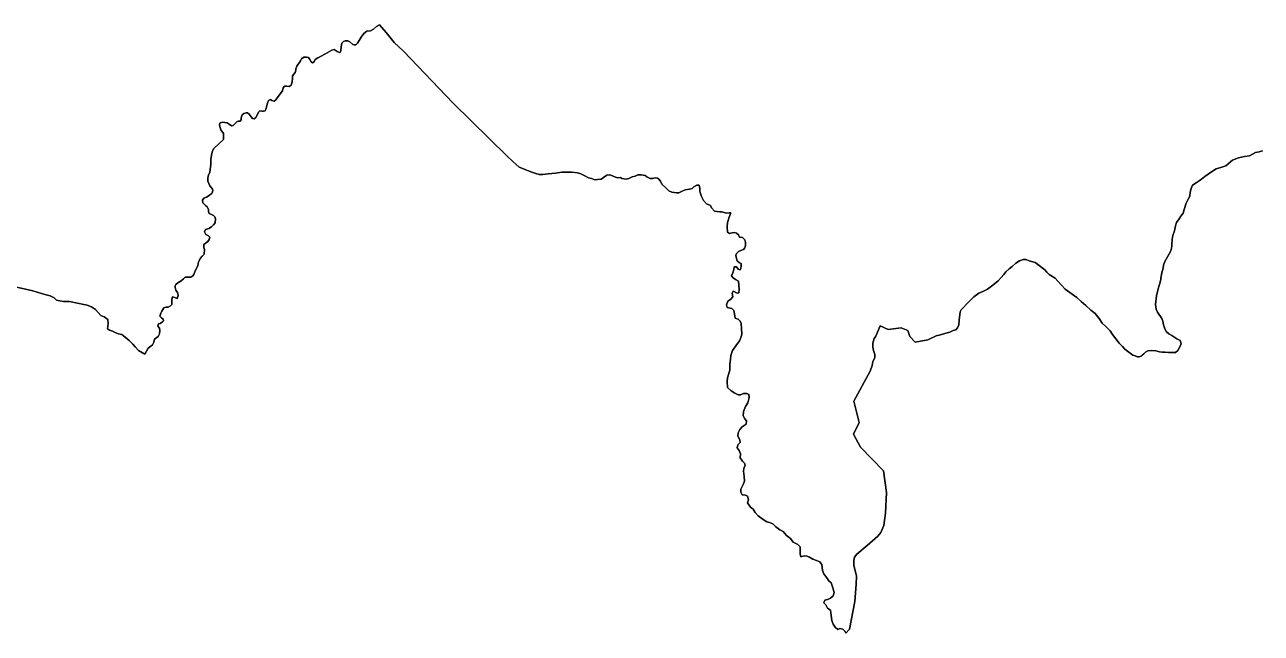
# Model space of a CAD drawing. Header units: inches. Extents: x 33.9 to 41.9, y -4.8 to 5.4.
# Drawn here: x 34.5223 to 34.6243, y 0.4201 to 0.4703 of the extents above; entities that cross this region are included whole.
import ezdxf

# ---------------------------------------------------------------- set-up
doc = ezdxf.new("R2010")
doc.units = ezdxf.units.IN
doc.header["$MEASUREMENT"] = 0
doc.layers.add('Counties', color=7, linetype='Continuous')

msp = doc.modelspace()

# ---------------------------------------------------------------- linework, layer by layer
at = {"layer": 'Counties'}
for points in [[(34.62444, 0.45989), (34.62417, 0.45982), (34.62387, 0.45975), (34.62338, 0.45949), (34.62295, 0.45944), (34.62246, 0.45931), (34.62197, 0.45914), (34.62143, 0.45867), (34.62108, 0.45855), (34.62063, 0.45842), (34.62031, 0.45822), (34.61995, 0.45797), (34.61969, 0.45779), (34.61941, 0.45757), (34.61923, 0.45742), (34.61897, 0.45727), (34.61868, 0.45706), (34.61856, 0.4568), (34.61848, 0.4565), (34.61845, 0.45616), (34.6183, 0.4559), (34.61814, 0.45558), (34.61797, 0.45505), (34.61789, 0.45477), (34.61771, 0.45452), (34.61756, 0.4543), (34.61734, 0.45398), (34.61726, 0.45371), (34.61718, 0.45331), (34.61705, 0.45293), (34.617, 0.45258), (34.61696, 0.45221), (34.61696, 0.45203), (34.61694, 0.45186), (34.61689, 0.45164), (34.61673, 0.45135), (34.61662, 0.45116), (34.61651, 0.45097), (34.61639, 0.45077), (34.61629, 0.45046), (34.61624, 0.45021), (34.61615, 0.44984), (34.61607, 0.44941), (34.61605, 0.44931), (34.616, 0.44906), (34.61583, 0.44852), (34.61571, 0.44794), (34.61563, 0.44724), (34.61567, 0.44684), (34.61578, 0.44659), (34.61589, 0.44642), (34.61604, 0.44624), (34.61616, 0.44602), (34.61623, 0.44584), (34.61628, 0.44555), (34.61635, 0.4453), (34.61651, 0.445), (34.61673, 0.44481), (34.61696, 0.44466), (34.61739, 0.4444), (34.61764, 0.44427), (34.61773, 0.44399), (34.61762, 0.44373), (34.61747, 0.44344), (34.61728, 0.44327), (34.61695, 0.44326), (34.6167, 0.44326), (34.61642, 0.44329), (34.61631, 0.4433), (34.61617, 0.4433), (34.61594, 0.44331), (34.61565, 0.4434), (34.61529, 0.44342), (34.61499, 0.4434), (34.6148, 0.4433), (34.61466, 0.44316), (34.61451, 0.44304), (34.61443, 0.44296), (34.61428, 0.4429), (34.61413, 0.44292), (34.61394, 0.443), (34.61376, 0.44305), (34.6131, 0.44355), (34.61289, 0.44376), (34.61261, 0.44405), (34.61206, 0.44476), (34.61187, 0.44506), (34.61155, 0.44538), (34.61123, 0.44568), (34.61096, 0.44608), (34.61063, 0.44648), (34.61028, 0.44677), (34.60988, 0.44714), (34.60949, 0.44747), (34.60913, 0.4478), (34.60875, 0.44808), (34.60818, 0.4485), (34.60756, 0.44915), (34.60735, 0.4494), (34.60684, 0.44971), (34.60666, 0.44988), (34.60649, 0.45008), (34.60603, 0.45044), (34.60568, 0.45069), (34.6052, 0.45082), (34.60495, 0.45095), (34.60471, 0.45095), (34.60441, 0.45082), (34.60411, 0.45063), (34.6038, 0.45037), (34.60355, 0.45018), (34.60328, 0.44992), (34.60311, 0.4497), (34.6029, 0.44945), (34.60264, 0.44918), (34.60234, 0.44894), (34.6021, 0.44875), (34.60176, 0.44849), (34.60138, 0.44831), (34.60104, 0.44815), (34.60063, 0.44787), (34.60003, 0.44725), (34.59978, 0.44697), (34.5996, 0.4468), (34.59951, 0.44662), (34.59943, 0.44594), (34.5994, 0.44556), (34.59929, 0.4453), (34.59914, 0.44515), (34.59893, 0.44507), (34.59866, 0.44494), (34.59831, 0.44487), (34.59787, 0.44472), (34.59753, 0.44464), (34.59684, 0.44431), (34.59578, 0.44412), (34.59534, 0.44459), (34.59518, 0.44508), (34.59463, 0.4453), (34.59356, 0.44516), (34.5929, 0.44547), (34.59254, 0.44461), (34.5924, 0.44441), (34.59229, 0.44405), (34.59229, 0.44372), (34.59235, 0.44343), (34.59246, 0.44309), (34.59246, 0.44283), (34.59231, 0.44253), (34.59224, 0.44221), (34.59209, 0.44173), (34.59072, 0.43926), (34.59117, 0.43749), (34.59071, 0.43653), (34.59127, 0.43545), (34.59319, 0.43352), (34.59344, 0.43172), (34.59335, 0.43003), (34.5932, 0.42901), (34.59295, 0.42843), (34.5927, 0.42812), (34.59182, 0.42734), (34.59097, 0.42664), (34.5908, 0.4264), (34.59072, 0.42611), (34.59072, 0.42572), (34.59095, 0.42481), (34.59093, 0.42417), (34.59082, 0.42274), (34.59038, 0.42046), (34.59008, 0.42012), (34.59002, 0.42027), (34.58982, 0.42046), (34.58959, 0.4205), (34.58942, 0.42043), (34.58919, 0.42061), (34.58902, 0.42087), (34.58891, 0.42117), (34.58887, 0.42157), (34.5888, 0.42201), (34.58856, 0.42219), (34.58841, 0.42246), (34.58825, 0.42262), (34.58833, 0.42285), (34.58855, 0.42289), (34.5888, 0.42301), (34.58903, 0.42321), (34.5891, 0.42347), (34.58899, 0.42386), (34.58886, 0.42428), (34.58866, 0.42445), (34.58851, 0.42469), (34.58827, 0.42501), (34.58816, 0.42529), (34.58808, 0.42579), (34.58792, 0.42601), (34.58765, 0.42611), (34.58734, 0.42623), (34.58707, 0.4264), (34.58686, 0.42648), (34.58663, 0.42649), (34.58637, 0.42643), (34.5863, 0.42666), (34.58631, 0.42724), (34.58612, 0.42744), (34.58594, 0.42751), (34.58574, 0.42763), (34.5855, 0.42793), (34.58518, 0.42819), (34.58491, 0.4285), (34.58464, 0.42864), (34.58429, 0.42889), (34.58406, 0.42914), (34.58378, 0.42924), (34.58355, 0.4293), (34.58325, 0.42949), (34.58285, 0.42979), (34.5826, 0.43007), (34.58244, 0.43036), (34.5822, 0.43051), (34.58195, 0.43087), (34.58203, 0.43112), (34.58197, 0.43142), (34.5818, 0.43151), (34.58152, 0.43154), (34.5814, 0.43175), (34.5814, 0.432), (34.58161, 0.43238), (34.58171, 0.43267), (34.58168, 0.43305), (34.58164, 0.43349), (34.58165, 0.43371), (34.58178, 0.43398), (34.58172, 0.43415), (34.58154, 0.43431), (34.58135, 0.43458), (34.58137, 0.43492), (34.58127, 0.43519), (34.5811, 0.4354), (34.58116, 0.43566), (34.58136, 0.43585), (34.58132, 0.43608), (34.58117, 0.43638), (34.58119, 0.43663), (34.58134, 0.43691), (34.58153, 0.43715), (34.58184, 0.43737), (34.58189, 0.43762), (34.58173, 0.43779), (34.5816, 0.43804), (34.58162, 0.4384), (34.5818, 0.43881), (34.582, 0.43911), (34.5821, 0.43957), (34.58208, 0.43981), (34.58191, 0.4399), (34.58164, 0.4399), (34.58138, 0.43979), (34.5812, 0.43979), (34.58092, 0.43991), (34.58061, 0.4401), (34.58031, 0.44039), (34.58027, 0.44087), (34.58031, 0.44117), (34.5805, 0.44181), (34.58051, 0.44232), (34.58057, 0.44269), (34.58058, 0.44303), (34.58072, 0.44343), (34.58101, 0.44382), (34.58129, 0.44423), (34.58143, 0.44456), (34.58148, 0.44481), (34.58147, 0.44523), (34.58145, 0.44566), (34.58135, 0.44586), (34.5812, 0.44601), (34.58093, 0.4461), (34.58089, 0.44646), (34.58084, 0.44672), (34.58068, 0.4469), (34.58029, 0.44697), (34.58022, 0.4472), (34.58035, 0.44749), (34.58057, 0.44763), (34.58076, 0.44787), (34.58069, 0.44817), (34.58078, 0.44834), (34.5811, 0.44815), (34.58124, 0.44818), (34.58128, 0.44847), (34.58121, 0.44914), (34.58098, 0.44929), (34.58078, 0.44943), (34.58063, 0.4496), (34.58075, 0.44984), (34.58082, 0.45012), (34.58087, 0.45034), (34.58104, 0.45034), (34.58119, 0.45015), (34.58135, 0.45008), (34.58142, 0.45019), (34.58143, 0.45042), (34.58145, 0.4506), (34.58129, 0.45067), (34.58111, 0.45082), (34.58106, 0.45102), (34.581, 0.45127), (34.58105, 0.45144), (34.58121, 0.4516), (34.58142, 0.45167), (34.58163, 0.45175), (34.58174, 0.45189), (34.58179, 0.45211), (34.5818, 0.45235), (34.58175, 0.45257), (34.58156, 0.45275), (34.5813, 0.45277), (34.58121, 0.45297), (34.58105, 0.45312), (34.58091, 0.45316), (34.58069, 0.45313), (34.58048, 0.45307), (34.58031, 0.45319), (34.58027, 0.45362), (34.58032, 0.45398), (34.58045, 0.45443), (34.58058, 0.45478), (34.58046, 0.4548), (34.58025, 0.45476), (34.57981, 0.45486), (34.57967, 0.45486), (34.57945, 0.4549), (34.57924, 0.45493), (34.579, 0.45519), (34.57892, 0.45539), (34.57858, 0.45554), (34.57832, 0.45579), (34.57817, 0.45612), (34.57804, 0.45655), (34.57803, 0.45679), (34.57796, 0.45708), (34.57778, 0.45707), (34.57754, 0.45692), (34.57739, 0.4568), (34.57718, 0.45673), (34.57682, 0.45667), (34.57656, 0.45657), (34.5763, 0.45643), (34.57609, 0.45643), (34.57573, 0.45648), (34.57548, 0.45661), (34.57521, 0.45685), (34.5749, 0.45715), (34.57477, 0.45739), (34.57462, 0.45759), (34.57453, 0.45764), (34.57435, 0.45766), (34.57413, 0.45763), (34.57393, 0.45763), (34.57366, 0.45776), (34.57351, 0.45786), (34.5732, 0.45791), (34.5729, 0.45791), (34.5727, 0.45782), (34.57244, 0.45775), (34.57217, 0.45762), (34.57196, 0.45757), (34.57158, 0.45763), (34.57148, 0.4577), (34.57125, 0.45766), (34.57108, 0.45774), (34.57083, 0.45784), (34.5706, 0.45791), (34.57035, 0.45788), (34.57009, 0.4577), (34.5699, 0.45755), (34.56958, 0.45753), (34.56937, 0.45752), (34.56908, 0.45761), (34.56885, 0.45768), (34.56855, 0.45784), (34.56843, 0.4579), (34.56822, 0.458), (34.56793, 0.45808), (34.56746, 0.45813), (34.56709, 0.45815), (34.56663, 0.45814), (34.56611, 0.45806), (34.56552, 0.458), (34.56508, 0.45796), (34.56478, 0.45794), (34.56449, 0.45802), (34.56409, 0.45817), (34.56376, 0.4583), (34.56311, 0.45856), (34.56261, 0.45901), (34.56214, 0.45947), (34.55769, 0.46383), (34.55358, 0.46811), (34.55282, 0.46884), (34.55216, 0.46965), (34.5516, 0.4703), (34.55135, 0.47015), (34.55111, 0.46993), (34.55086, 0.46979), (34.55055, 0.46976), (34.55032, 0.46958), (34.55008, 0.46928), (34.54991, 0.469), (34.54978, 0.46877), (34.54965, 0.46865), (34.54952, 0.46863), (34.5494, 0.46868), (34.54914, 0.46888), (34.54899, 0.46898), (34.54878, 0.46897), (34.54862, 0.46892), (34.5485, 0.46879), (34.54843, 0.46847), (34.54842, 0.46818), (34.54838, 0.46805), (34.54829, 0.468), (34.5481, 0.4681), (34.54786, 0.46826), (34.54766, 0.46819), (34.54708, 0.46787), (34.54679, 0.46772), (34.54651, 0.46758), (34.54629, 0.46742), (34.5462, 0.46724), (34.54608, 0.46717), (34.54597, 0.46723), (34.54585, 0.46743), (34.54575, 0.4676), (34.54559, 0.46763), (34.54536, 0.46763), (34.54517, 0.4675), (34.54508, 0.46733), (34.54499, 0.46718), (34.5449, 0.46705), (34.54478, 0.46688), (34.54471, 0.46667), (34.5447, 0.46655), (34.54465, 0.46636), (34.54453, 0.46623), (34.54442, 0.46608), (34.54441, 0.46586), (34.5444, 0.4656), (34.54435, 0.46541), (34.54431, 0.46531), (34.54414, 0.46521), (34.54396, 0.46523), (34.54377, 0.46522), (34.54364, 0.4651), (34.54361, 0.46485), (34.54324, 0.46439), (34.54306, 0.46411), (34.54292, 0.46399), (34.54272, 0.46405), (34.5426, 0.46413), (34.54245, 0.46405), (34.54236, 0.46384), (34.54226, 0.46341), (34.54216, 0.4632), (34.54203, 0.46316), (34.5419, 0.46317), (34.54173, 0.46319), (34.54161, 0.46309), (34.5415, 0.46284), (34.54139, 0.46265), (34.54127, 0.46254), (34.54112, 0.46256), (34.541, 0.46271), (34.54084, 0.46291), (34.54071, 0.46302), (34.54059, 0.46304), (34.5404, 0.46299), (34.54028, 0.46287), (34.54018, 0.46261), (34.54018, 0.46245), (34.5401, 0.46235), (34.53994, 0.46234), (34.53982, 0.46228), (34.53964, 0.46211), (34.53953, 0.46199), (34.5394, 0.46197), (34.53921, 0.4621), (34.53902, 0.4622), (34.53883, 0.46224), (34.53861, 0.46227), (34.53844, 0.46218), (34.5384, 0.46201), (34.53851, 0.46164), (34.53872, 0.46133), (34.53872, 0.46083), (34.53792, 0.4601), (34.53783, 0.45991), (34.53773, 0.45954), (34.53769, 0.45918), (34.53768, 0.45877), (34.53762, 0.45835), (34.53759, 0.4581), (34.53749, 0.45792), (34.53743, 0.45764), (34.53744, 0.45741), (34.53751, 0.4572), (34.5376, 0.45702), (34.53776, 0.45683), (34.53783, 0.45675), (34.53785, 0.45665), (34.53783, 0.45651), (34.53777, 0.45639), (34.53761, 0.45627), (34.53747, 0.45615), (34.53732, 0.45608), (34.5371, 0.456), (34.537, 0.45583), (34.53703, 0.45562), (34.53725, 0.4554), (34.53738, 0.45529), (34.53748, 0.45506), (34.5375, 0.45489), (34.53755, 0.45474), (34.53774, 0.45465), (34.53791, 0.45458), (34.53802, 0.45447), (34.53806, 0.45429), (34.53803, 0.45396), (34.5379, 0.45379), (34.53773, 0.45363), (34.53751, 0.45349), (34.53724, 0.45342), (34.53717, 0.45321), (34.53726, 0.453), (34.5375, 0.45288), (34.53759, 0.45277), (34.53754, 0.45259), (34.53743, 0.45241), (34.53721, 0.45227), (34.53711, 0.45218), (34.53712, 0.45192), (34.53715, 0.45176), (34.53713, 0.45139), (34.53696, 0.45122), (34.53682, 0.45104), (34.53668, 0.45075), (34.53661, 0.45041), (34.53639, 0.45), (34.53628, 0.44971), (34.5362, 0.44959), (34.53604, 0.44949), (34.53582, 0.44948), (34.53558, 0.44948), (34.53542, 0.44935), (34.53525, 0.44918), (34.53497, 0.44902), (34.53479, 0.44889), (34.53473, 0.44876), (34.53473, 0.44864), (34.5348, 0.44842), (34.53494, 0.44821), (34.53498, 0.44797), (34.53492, 0.44773), (34.53472, 0.44781), (34.53452, 0.44785), (34.53449, 0.44779), (34.53448, 0.4476), (34.53448, 0.44738), (34.53446, 0.44724), (34.53437, 0.44713), (34.53417, 0.447), (34.53396, 0.44702), (34.5338, 0.44695), (34.53364, 0.44668), (34.53357, 0.4465), (34.53349, 0.44627), (34.53361, 0.44612), (34.53374, 0.44602), (34.53378, 0.44588), (34.53371, 0.44579), (34.53351, 0.44567), (34.53337, 0.44562), (34.53332, 0.44543), (34.53345, 0.44527), (34.53349, 0.44507), (34.53346, 0.44482), (34.53335, 0.4446), (34.53305, 0.44438), (34.53298, 0.44411), (34.53288, 0.4439), (34.53274, 0.44379), (34.53252, 0.44363), (34.53225, 0.44314), (34.53173, 0.44343), (34.53144, 0.44373), (34.53126, 0.44395), (34.53095, 0.44425), (34.53062, 0.44452), (34.53035, 0.44476), (34.53006, 0.44482), (34.5298, 0.44492), (34.52956, 0.44503), (34.52932, 0.44512), (34.52916, 0.44521), (34.52922, 0.44566), (34.52918, 0.44599), (34.52889, 0.44621), (34.52862, 0.44633), (34.52816, 0.44681), (34.52783, 0.44703), (34.52748, 0.44718), (34.5272, 0.44724), (34.52668, 0.44735), (34.52603, 0.44747), (34.52553, 0.44748), (34.52524, 0.44753), (34.52496, 0.44759), (34.52476, 0.44779), (34.52444, 0.44793), (34.5241, 0.44803), (34.52372, 0.44813), (34.523, 0.44836), (34.51933, 0.44918)], [(34.51933, 0.44918), (34.523, 0.44836), (34.52372, 0.44813), (34.5241, 0.44803), (34.52444, 0.44793), (34.52476, 0.44779), (34.52496, 0.44759), (34.52524, 0.44753), (34.52553, 0.44748), (34.52603, 0.44747), (34.52668, 0.44735), (34.5272, 0.44724), (34.52748, 0.44718), (34.52783, 0.44703), (34.52816, 0.44681), (34.52862, 0.44633), (34.52889, 0.44621), (34.52918, 0.44599), (34.52922, 0.44566), (34.52916, 0.44521), (34.52932, 0.44512), (34.52956, 0.44503), (34.5298, 0.44492), (34.53006, 0.44482), (34.53035, 0.44476), (34.53062, 0.44452), (34.53095, 0.44425), (34.53126, 0.44395), (34.53144, 0.44373), (34.53173, 0.44343), (34.53225, 0.44314), (34.53252, 0.44363), (34.53274, 0.44379), (34.53288, 0.4439), (34.53298, 0.44411), (34.53305, 0.44438), (34.53335, 0.4446), (34.53346, 0.44482), (34.53349, 0.44507), (34.53345, 0.44527), (34.53332, 0.44543), (34.53337, 0.44562), (34.53351, 0.44567), (34.53371, 0.44579), (34.53378, 0.44588), (34.53374, 0.44602), (34.53361, 0.44612), (34.53349, 0.44627), (34.53357, 0.4465), (34.53364, 0.44668), (34.5338, 0.44695), (34.53396, 0.44702), (34.53417, 0.447), (34.53437, 0.44713), (34.53446, 0.44724), (34.53448, 0.44738), (34.53448, 0.4476), (34.53449, 0.44779), (34.53452, 0.44785), (34.53472, 0.44781), (34.53492, 0.44773), (34.53498, 0.44797), (34.53494, 0.44821), (34.5348, 0.44842), (34.53473, 0.44864), (34.53473, 0.44876), (34.53479, 0.44889), (34.53497, 0.44902), (34.53525, 0.44918), (34.53542, 0.44935), (34.53558, 0.44948), (34.53582, 0.44948), (34.53604, 0.44949), (34.5362, 0.44959), (34.53628, 0.44971), (34.53639, 0.45), (34.53661, 0.45041), (34.53668, 0.45075), (34.53682, 0.45104), (34.53696, 0.45122), (34.53713, 0.45139), (34.53715, 0.45176), (34.53712, 0.45192), (34.53711, 0.45218), (34.53721, 0.45227), (34.53743, 0.45241), (34.53754, 0.45259), (34.53759, 0.45277), (34.5375, 0.45288), (34.53726, 0.453), (34.53717, 0.45321), (34.53724, 0.45342), (34.53751, 0.45349), (34.53773, 0.45363), (34.5379, 0.45379), (34.53803, 0.45396), (34.53806, 0.45429), (34.53802, 0.45447), (34.53791, 0.45458), (34.53774, 0.45465), (34.53755, 0.45474), (34.5375, 0.45489), (34.53748, 0.45506), (34.53738, 0.45529), (34.53725, 0.4554), (34.53703, 0.45562), (34.537, 0.45583), (34.5371, 0.456), (34.53732, 0.45608), (34.53747, 0.45615), (34.53761, 0.45627), (34.53777, 0.45639), (34.53783, 0.45651), (34.53785, 0.45665), (34.53783, 0.45675), (34.53776, 0.45683), (34.5376, 0.45702), (34.53751, 0.4572), (34.53744, 0.45741), (34.53743, 0.45764), (34.53749, 0.45792), (34.53759, 0.4581), (34.53762, 0.45835), (34.53768, 0.45877), (34.53769, 0.45918), (34.53773, 0.45954), (34.53783, 0.45991), (34.53792, 0.4601), (34.53872, 0.46083), (34.53872, 0.46133), (34.53851, 0.46164), (34.5384, 0.46201), (34.53844, 0.46218), (34.53861, 0.46227), (34.53883, 0.46224), (34.53902, 0.4622), (34.53921, 0.4621), (34.5394, 0.46197), (34.53953, 0.46199), (34.53964, 0.46211), (34.53982, 0.46228), (34.53994, 0.46234), (34.5401, 0.46235), (34.54018, 0.46245), (34.54018, 0.46261), (34.54028, 0.46287), (34.5404, 0.46299), (34.54059, 0.46304), (34.54071, 0.46302), (34.54084, 0.46291), (34.541, 0.46271), (34.54112, 0.46256), (34.54127, 0.46254), (34.54139, 0.46265), (34.5415, 0.46284), (34.54161, 0.46309), (34.54173, 0.46319), (34.5419, 0.46317), (34.54203, 0.46316), (34.54216, 0.4632), (34.54226, 0.46341), (34.54236, 0.46384), (34.54245, 0.46405), (34.5426, 0.46413), (34.54272, 0.46405), (34.54292, 0.46399), (34.54306, 0.46411), (34.54324, 0.46439), (34.54361, 0.46485), (34.54364, 0.4651), (34.54377, 0.46522), (34.54396, 0.46523), (34.54414, 0.46521), (34.54431, 0.46531), (34.54435, 0.46541), (34.5444, 0.4656), (34.54441, 0.46586), (34.54442, 0.46608), (34.54453, 0.46623), (34.54465, 0.46636), (34.5447, 0.46655), (34.54471, 0.46667), (34.54478, 0.46688), (34.5449, 0.46705), (34.54499, 0.46718), (34.54508, 0.46733), (34.54517, 0.4675), (34.54536, 0.46763), (34.54559, 0.46763), (34.54575, 0.4676), (34.54585, 0.46743), (34.54597, 0.46723), (34.54608, 0.46717), (34.5462, 0.46724), (34.54629, 0.46742), (34.54651, 0.46758), (34.54679, 0.46772), (34.54708, 0.46787), (34.54766, 0.46819), (34.54786, 0.46826), (34.5481, 0.4681), (34.54829, 0.468), (34.54838, 0.46805), (34.54842, 0.46818), (34.54843, 0.46847), (34.5485, 0.46879), (34.54862, 0.46892), (34.54878, 0.46897), (34.54899, 0.46898), (34.54914, 0.46888), (34.5494, 0.46868), (34.54952, 0.46863), (34.54965, 0.46865), (34.54978, 0.46877), (34.54991, 0.469), (34.55008, 0.46928), (34.55032, 0.46958), (34.55055, 0.46976), (34.55086, 0.46979), (34.55111, 0.46993), (34.55135, 0.47015), (34.5516, 0.4703), (34.55216, 0.46965), (34.55282, 0.46884), (34.55358, 0.46811), (34.55769, 0.46383), (34.56214, 0.45947), (34.56261, 0.45901), (34.56311, 0.45856), (34.56376, 0.4583), (34.56409, 0.45817), (34.56449, 0.45802), (34.56478, 0.45794), (34.56508, 0.45796), (34.56552, 0.458), (34.56611, 0.45806), (34.56663, 0.45814), (34.56709, 0.45815), (34.56746, 0.45813), (34.56793, 0.45808), (34.56822, 0.458), (34.56843, 0.4579), (34.56855, 0.45784), (34.56885, 0.45768), (34.56908, 0.45761), (34.56937, 0.45752), (34.56958, 0.45753), (34.5699, 0.45755), (34.57009, 0.4577), (34.57035, 0.45788), (34.5706, 0.45791), (34.57083, 0.45784), (34.57108, 0.45774), (34.57125, 0.45766), (34.57148, 0.4577), (34.57158, 0.45763), (34.57196, 0.45757), (34.57217, 0.45762), (34.57244, 0.45775), (34.5727, 0.45782), (34.5729, 0.45791), (34.5732, 0.45791), (34.57351, 0.45786), (34.57366, 0.45776), (34.57393, 0.45763), (34.57413, 0.45763), (34.57435, 0.45766), (34.57453, 0.45764), (34.57462, 0.45759), (34.57477, 0.45739), (34.5749, 0.45715), (34.57521, 0.45685), (34.57548, 0.45661), (34.57573, 0.45648), (34.57609, 0.45643), (34.5763, 0.45643), (34.57656, 0.45657), (34.57682, 0.45667), (34.57718, 0.45673), (34.57739, 0.4568), (34.57754, 0.45692), (34.57778, 0.45707), (34.57796, 0.45708), (34.57803, 0.45679), (34.57804, 0.45655), (34.57817, 0.45612), (34.57832, 0.45579), (34.57858, 0.45554), (34.57892, 0.45539), (34.579, 0.45519), (34.57924, 0.45493), (34.57945, 0.4549), (34.57967, 0.45486), (34.57981, 0.45486), (34.58025, 0.45476), (34.58046, 0.4548), (34.58058, 0.45478), (34.58045, 0.45443), (34.58032, 0.45398), (34.58027, 0.45362), (34.58031, 0.45319), (34.58048, 0.45307), (34.58069, 0.45313), (34.58091, 0.45316), (34.58105, 0.45312), (34.58121, 0.45297), (34.5813, 0.45277), (34.58156, 0.45275), (34.58175, 0.45257), (34.5818, 0.45235), (34.58179, 0.45211), (34.58174, 0.45189), (34.58163, 0.45175), (34.58142, 0.45167), (34.58121, 0.4516), (34.58105, 0.45144), (34.581, 0.45127), (34.58106, 0.45102), (34.58111, 0.45082), (34.58129, 0.45067), (34.58145, 0.4506), (34.58143, 0.45042), (34.58142, 0.45019), (34.58135, 0.45008), (34.58119, 0.45015), (34.58104, 0.45034), (34.58087, 0.45034), (34.58082, 0.45012), (34.58075, 0.44984), (34.58063, 0.4496), (34.58078, 0.44943), (34.58098, 0.44929), (34.58121, 0.44914), (34.58128, 0.44847), (34.58124, 0.44818), (34.5811, 0.44815), (34.58078, 0.44834), (34.58069, 0.44817), (34.58076, 0.44787), (34.58057, 0.44763), (34.58035, 0.44749), (34.58022, 0.4472), (34.58029, 0.44697), (34.58068, 0.4469), (34.58084, 0.44672), (34.58089, 0.44646), (34.58093, 0.4461), (34.5812, 0.44601), (34.58135, 0.44586), (34.58145, 0.44566), (34.58147, 0.44523), (34.58148, 0.44481), (34.58143, 0.44456), (34.58129, 0.44423), (34.58101, 0.44382), (34.58072, 0.44343), (34.58058, 0.44303), (34.58057, 0.44269), (34.58051, 0.44232), (34.5805, 0.44181), (34.58031, 0.44117), (34.58027, 0.44087), (34.58031, 0.44039), (34.58061, 0.4401), (34.58092, 0.43991), (34.5812, 0.43979), (34.58138, 0.43979), (34.58164, 0.4399), (34.58191, 0.4399), (34.58208, 0.43981), (34.5821, 0.43957), (34.582, 0.43911), (34.5818, 0.43881), (34.58162, 0.4384), (34.5816, 0.43804), (34.58173, 0.43779), (34.58189, 0.43762), (34.58184, 0.43737), (34.58153, 0.43715), (34.58134, 0.43691), (34.58119, 0.43663), (34.58117, 0.43638), (34.58132, 0.43608), (34.58136, 0.43585), (34.58116, 0.43566), (34.5811, 0.4354), (34.58127, 0.43519), (34.58137, 0.43492), (34.58135, 0.43458), (34.58154, 0.43431), (34.58172, 0.43415), (34.58178, 0.43398), (34.58165, 0.43371), (34.58164, 0.43349), (34.58168, 0.43305), (34.58171, 0.43267), (34.58161, 0.43238), (34.5814, 0.432), (34.5814, 0.43175), (34.58152, 0.43154), (34.5818, 0.43151), (34.58197, 0.43142), (34.58203, 0.43112), (34.58195, 0.43087), (34.5822, 0.43051), (34.58244, 0.43036), (34.5826, 0.43007), (34.58285, 0.42979), (34.58325, 0.42949), (34.58355, 0.4293), (34.58378, 0.42924), (34.58406, 0.42914), (34.58429, 0.42889), (34.58464, 0.42864), (34.58491, 0.4285), (34.58518, 0.42819), (34.5855, 0.42793), (34.58574, 0.42763), (34.58594, 0.42751), (34.58612, 0.42744), (34.58631, 0.42724), (34.5863, 0.42666), (34.58637, 0.42643), (34.58663, 0.42649), (34.58686, 0.42648), (34.58707, 0.4264), (34.58734, 0.42623), (34.58765, 0.42611), (34.58792, 0.42601), (34.58808, 0.42579), (34.58816, 0.42529), (34.58827, 0.42501), (34.58851, 0.42469), (34.58866, 0.42445), (34.58886, 0.42428), (34.58899, 0.42386), (34.5891, 0.42347), (34.58903, 0.42321), (34.5888, 0.42301), (34.58855, 0.42289), (34.58833, 0.42285), (34.58825, 0.42262), (34.58841, 0.42246), (34.58856, 0.42219), (34.5888, 0.42201), (34.58887, 0.42157), (34.58891, 0.42117), (34.58902, 0.42087), (34.58919, 0.42061), (34.58942, 0.42043), (34.58959, 0.4205), (34.58982, 0.42046), (34.59002, 0.42027), (34.59008, 0.42012), (34.59038, 0.42046), (34.59082, 0.42274), (34.59093, 0.42417), (34.59095, 0.42481), (34.59072, 0.42572), (34.59072, 0.42611), (34.5908, 0.4264), (34.59097, 0.42664), (34.59182, 0.42734), (34.5927, 0.42812), (34.59295, 0.42843), (34.5932, 0.42901), (34.59335, 0.43003), (34.59344, 0.43172), (34.59319, 0.43352), (34.59127, 0.43545), (34.59071, 0.43653), (34.59117, 0.43749), (34.59072, 0.43926), (34.59209, 0.44173), (34.59224, 0.44221), (34.59231, 0.44253), (34.59246, 0.44283), (34.59246, 0.44309), (34.59235, 0.44343), (34.59229, 0.44372), (34.59229, 0.44405), (34.5924, 0.44441), (34.59254, 0.44461), (34.5929, 0.44547), (34.59356, 0.44516), (34.59463, 0.4453), (34.59518, 0.44508), (34.59534, 0.44459), (34.59578, 0.44412), (34.59684, 0.44431), (34.59753, 0.44464), (34.59787, 0.44472), (34.59831, 0.44487), (34.59866, 0.44494), (34.59893, 0.44507), (34.59914, 0.44515), (34.59929, 0.4453), (34.5994, 0.44556), (34.59943, 0.44594), (34.59951, 0.44662), (34.5996, 0.4468), (34.59978, 0.44697), (34.60003, 0.44725), (34.60063, 0.44787), (34.60104, 0.44815), (34.60138, 0.44831), (34.60176, 0.44849), (34.6021, 0.44875), (34.60234, 0.44894), (34.60264, 0.44918), (34.6029, 0.44945), (34.60311, 0.4497), (34.60328, 0.44992), (34.60355, 0.45018), (34.6038, 0.45037), (34.60411, 0.45063), (34.60441, 0.45082), (34.60471, 0.45095), (34.60495, 0.45095), (34.6052, 0.45082), (34.60568, 0.45069), (34.60603, 0.45044), (34.60649, 0.45008), (34.60666, 0.44988), (34.60684, 0.44971), (34.60735, 0.4494), (34.60756, 0.44915), (34.60818, 0.4485), (34.60875, 0.44808), (34.60913, 0.4478), (34.60949, 0.44747), (34.60988, 0.44714), (34.61028, 0.44677), (34.61063, 0.44648), (34.61096, 0.44608), (34.61123, 0.44568), (34.61155, 0.44538), (34.61187, 0.44506), (34.61206, 0.44476), (34.61261, 0.44405), (34.61289, 0.44376), (34.6131, 0.44355), (34.61376, 0.44305), (34.61394, 0.443), (34.61413, 0.44292), (34.61428, 0.4429), (34.61443, 0.44296), (34.61451, 0.44304), (34.61466, 0.44316), (34.6148, 0.4433), (34.61499, 0.4434), (34.61529, 0.44342), (34.61565, 0.4434), (34.61594, 0.44331), (34.61617, 0.4433), (34.61631, 0.4433), (34.61642, 0.44329), (34.6167, 0.44326), (34.61695, 0.44326), (34.61728, 0.44327), (34.61747, 0.44344), (34.61762, 0.44373), (34.61773, 0.44399), (34.61764, 0.44427), (34.61739, 0.4444), (34.61696, 0.44466), (34.61673, 0.44481), (34.61651, 0.445), (34.61635, 0.4453), (34.61628, 0.44555), (34.61623, 0.44584), (34.61616, 0.44602), (34.61604, 0.44624), (34.61589, 0.44642), (34.61578, 0.44659), (34.61567, 0.44684), (34.61563, 0.44724), (34.61571, 0.44794), (34.61583, 0.44852), (34.616, 0.44906), (34.61605, 0.44931), (34.61607, 0.44941), (34.61615, 0.44984), (34.61624, 0.45021), (34.61629, 0.45046), (34.61639, 0.45077), (34.61651, 0.45097), (34.61662, 0.45116), (34.61673, 0.45135), (34.61689, 0.45164), (34.61694, 0.45186), (34.61696, 0.45203), (34.61696, 0.45221), (34.617, 0.45258), (34.61705, 0.45293), (34.61718, 0.45331), (34.61726, 0.45371), (34.61734, 0.45398), (34.61756, 0.4543), (34.61771, 0.45452), (34.61789, 0.45477), (34.61797, 0.45505), (34.61814, 0.45558), (34.6183, 0.4559), (34.61845, 0.45616), (34.61848, 0.4565), (34.61856, 0.4568), (34.61868, 0.45706), (34.61897, 0.45727), (34.61923, 0.45742), (34.61941, 0.45757), (34.61969, 0.45779), (34.61995, 0.45797), (34.62031, 0.45822), (34.62063, 0.45842), (34.62108, 0.45855), (34.62143, 0.45867), (34.62197, 0.45914), (34.62246, 0.45931), (34.62295, 0.45944), (34.62338, 0.45949), (34.62387, 0.45975), (34.62417, 0.45982), (34.62444, 0.45989)], [(34.62444, 0.45989), (34.62417, 0.45982), (34.62387, 0.45975), (34.62338, 0.45949), (34.62295, 0.45944), (34.62246, 0.45931), (34.62197, 0.45914), (34.62143, 0.45867), (34.62108, 0.45855), (34.62063, 0.45842), (34.62031, 0.45822), (34.61995, 0.45797), (34.61969, 0.45779), (34.61941, 0.45757), (34.61923, 0.45742), (34.61897, 0.45727), (34.61868, 0.45706), (34.61856, 0.4568), (34.61848, 0.4565), (34.61845, 0.45616), (34.6183, 0.4559), (34.61814, 0.45558), (34.61797, 0.45505), (34.61789, 0.45477), (34.61771, 0.45452), (34.61756, 0.4543), (34.61734, 0.45398), (34.61726, 0.45371), (34.61718, 0.45331), (34.61705, 0.45293), (34.617, 0.45258), (34.61696, 0.45221), (34.61696, 0.45203), (34.61694, 0.45186), (34.61689, 0.45164), (34.61673, 0.45135), (34.61662, 0.45116), (34.61651, 0.45097), (34.61639, 0.45077), (34.61629, 0.45046), (34.61624, 0.45021), (34.61615, 0.44984), (34.61607, 0.44941), (34.61605, 0.44931), (34.616, 0.44906), (34.61583, 0.44852), (34.61571, 0.44794), (34.61563, 0.44724), (34.61567, 0.44684), (34.61578, 0.44659), (34.61589, 0.44642), (34.61604, 0.44624), (34.61616, 0.44602), (34.61623, 0.44584), (34.61628, 0.44555), (34.61635, 0.4453), (34.61651, 0.445), (34.61673, 0.44481), (34.61696, 0.44466), (34.61739, 0.4444), (34.61764, 0.44427), (34.61773, 0.44399), (34.61762, 0.44373), (34.61747, 0.44344), (34.61728, 0.44327), (34.61695, 0.44326), (34.6167, 0.44326), (34.61642, 0.44329), (34.61631, 0.4433), (34.61617, 0.4433), (34.61594, 0.44331), (34.61565, 0.4434), (34.61529, 0.44342), (34.61499, 0.4434), (34.6148, 0.4433), (34.61466, 0.44316), (34.61451, 0.44304), (34.61443, 0.44296), (34.61428, 0.4429), (34.61413, 0.44292), (34.61394, 0.443), (34.61376, 0.44305), (34.6131, 0.44355), (34.61289, 0.44376), (34.61261, 0.44405), (34.61206, 0.44476), (34.61187, 0.44506), (34.61155, 0.44538), (34.61123, 0.44568), (34.61096, 0.44608), (34.61063, 0.44648), (34.61028, 0.44677), (34.60988, 0.44714), (34.60949, 0.44747), (34.60913, 0.4478), (34.60875, 0.44808), (34.60818, 0.4485), (34.60756, 0.44915), (34.60735, 0.4494), (34.60684, 0.44971), (34.60666, 0.44988), (34.60649, 0.45008), (34.60603, 0.45044), (34.60568, 0.45069), (34.6052, 0.45082), (34.60495, 0.45095), (34.60471, 0.45095), (34.60441, 0.45082), (34.60411, 0.45063), (34.6038, 0.45037), (34.60355, 0.45018), (34.60328, 0.44992), (34.60311, 0.4497), (34.6029, 0.44945), (34.60264, 0.44918), (34.60234, 0.44894), (34.6021, 0.44875), (34.60176, 0.44849), (34.60138, 0.44831), (34.60104, 0.44815), (34.60063, 0.44787), (34.60003, 0.44725), (34.59978, 0.44697), (34.5996, 0.4468), (34.59951, 0.44662), (34.59943, 0.44594), (34.5994, 0.44556), (34.59929, 0.4453), (34.59914, 0.44515), (34.59893, 0.44507), (34.59866, 0.44494), (34.59831, 0.44487), (34.59787, 0.44472), (34.59753, 0.44464), (34.59684, 0.44431), (34.59578, 0.44412), (34.59534, 0.44459), (34.59518, 0.44508), (34.59463, 0.4453), (34.59356, 0.44516), (34.5929, 0.44547), (34.59254, 0.44461), (34.5924, 0.44441), (34.59229, 0.44405), (34.59229, 0.44372), (34.59235, 0.44343), (34.59246, 0.44309), (34.59246, 0.44283), (34.59231, 0.44253), (34.59224, 0.44221), (34.59209, 0.44173), (34.59072, 0.43926), (34.59117, 0.43749), (34.59071, 0.43653), (34.59127, 0.43545), (34.59319, 0.43352), (34.59344, 0.43172), (34.59335, 0.43003), (34.5932, 0.42901), (34.59295, 0.42843), (34.5927, 0.42812), (34.59182, 0.42734), (34.59097, 0.42664), (34.5908, 0.4264), (34.59072, 0.42611), (34.59072, 0.42572), (34.59095, 0.42481), (34.59093, 0.42417), (34.59082, 0.42274), (34.59038, 0.42046), (34.59008, 0.42012), (34.59002, 0.42027), (34.58982, 0.42046), (34.58959, 0.4205), (34.58942, 0.42043), (34.58919, 0.42061), (34.58902, 0.42087), (34.58891, 0.42117), (34.58887, 0.42157), (34.5888, 0.42201), (34.58856, 0.42219), (34.58841, 0.42246), (34.58825, 0.42262), (34.58833, 0.42285), (34.58855, 0.42289), (34.5888, 0.42301), (34.58903, 0.42321), (34.5891, 0.42347), (34.58899, 0.42386), (34.58886, 0.42428), (34.58866, 0.42445), (34.58851, 0.42469), (34.58827, 0.42501), (34.58816, 0.42529), (34.58808, 0.42579), (34.58792, 0.42601), (34.58765, 0.42611), (34.58734, 0.42623), (34.58707, 0.4264), (34.58686, 0.42648), (34.58663, 0.42649), (34.58637, 0.42643), (34.5863, 0.42666), (34.58631, 0.42724), (34.58612, 0.42744), (34.58594, 0.42751), (34.58574, 0.42763), (34.5855, 0.42793), (34.58518, 0.42819), (34.58491, 0.4285), (34.58464, 0.42864), (34.58429, 0.42889), (34.58406, 0.42914), (34.58378, 0.42924), (34.58355, 0.4293), (34.58325, 0.42949), (34.58285, 0.42979), (34.5826, 0.43007), (34.58244, 0.43036), (34.5822, 0.43051), (34.58195, 0.43087), (34.58203, 0.43112), (34.58197, 0.43142), (34.5818, 0.43151), (34.58152, 0.43154), (34.5814, 0.43175), (34.5814, 0.432), (34.58161, 0.43238), (34.58171, 0.43267), (34.58168, 0.43305), (34.58164, 0.43349), (34.58165, 0.43371), (34.58178, 0.43398), (34.58172, 0.43415), (34.58154, 0.43431), (34.58135, 0.43458), (34.58137, 0.43492), (34.58127, 0.43519), (34.5811, 0.4354), (34.58116, 0.43566), (34.58136, 0.43585), (34.58132, 0.43608), (34.58117, 0.43638), (34.58119, 0.43663), (34.58134, 0.43691), (34.58153, 0.43715), (34.58184, 0.43737), (34.58189, 0.43762), (34.58173, 0.43779), (34.5816, 0.43804), (34.58162, 0.4384), (34.5818, 0.43881), (34.582, 0.43911), (34.5821, 0.43957), (34.58208, 0.43981), (34.58191, 0.4399), (34.58164, 0.4399), (34.58138, 0.43979), (34.5812, 0.43979), (34.58092, 0.43991), (34.58061, 0.4401), (34.58031, 0.44039), (34.58027, 0.44087), (34.58031, 0.44117), (34.5805, 0.44181), (34.58051, 0.44232), (34.58057, 0.44269), (34.58058, 0.44303), (34.58072, 0.44343), (34.58101, 0.44382), (34.58129, 0.44423), (34.58143, 0.44456), (34.58148, 0.44481), (34.58147, 0.44523), (34.58145, 0.44566), (34.58135, 0.44586), (34.5812, 0.44601), (34.58093, 0.4461), (34.58089, 0.44646), (34.58084, 0.44672), (34.58068, 0.4469), (34.58029, 0.44697), (34.58022, 0.4472), (34.58035, 0.44749), (34.58057, 0.44763), (34.58076, 0.44787), (34.58069, 0.44817), (34.58078, 0.44834), (34.5811, 0.44815), (34.58124, 0.44818), (34.58128, 0.44847), (34.58121, 0.44914), (34.58098, 0.44929), (34.58078, 0.44943), (34.58063, 0.4496), (34.58075, 0.44984), (34.58082, 0.45012), (34.58087, 0.45034), (34.58104, 0.45034), (34.58119, 0.45015), (34.58135, 0.45008), (34.58142, 0.45019), (34.58143, 0.45042), (34.58145, 0.4506), (34.58129, 0.45067), (34.58111, 0.45082), (34.58106, 0.45102), (34.581, 0.45127), (34.58105, 0.45144), (34.58121, 0.4516), (34.58142, 0.45167), (34.58163, 0.45175), (34.58174, 0.45189), (34.58179, 0.45211), (34.5818, 0.45235), (34.58175, 0.45257), (34.58156, 0.45275), (34.5813, 0.45277), (34.58121, 0.45297), (34.58105, 0.45312), (34.58091, 0.45316), (34.58069, 0.45313), (34.58048, 0.45307), (34.58031, 0.45319), (34.58027, 0.45362), (34.58032, 0.45398), (34.58045, 0.45443), (34.58058, 0.45478), (34.58046, 0.4548), (34.58025, 0.45476), (34.57981, 0.45486), (34.57967, 0.45486), (34.57945, 0.4549), (34.57924, 0.45493), (34.579, 0.45519), (34.57892, 0.45539), (34.57858, 0.45554), (34.57832, 0.45579), (34.57817, 0.45612), (34.57804, 0.45655), (34.57803, 0.45679), (34.57796, 0.45708), (34.57778, 0.45707), (34.57754, 0.45692), (34.57739, 0.4568), (34.57718, 0.45673), (34.57682, 0.45667), (34.57656, 0.45657), (34.5763, 0.45643), (34.57609, 0.45643), (34.57573, 0.45648), (34.57548, 0.45661), (34.57521, 0.45685), (34.5749, 0.45715), (34.57477, 0.45739), (34.57462, 0.45759), (34.57453, 0.45764), (34.57435, 0.45766), (34.57413, 0.45763), (34.57393, 0.45763), (34.57366, 0.45776), (34.57351, 0.45786), (34.5732, 0.45791), (34.5729, 0.45791), (34.5727, 0.45782), (34.57244, 0.45775), (34.57217, 0.45762), (34.57196, 0.45757), (34.57158, 0.45763), (34.57148, 0.4577), (34.57125, 0.45766), (34.57108, 0.45774), (34.57083, 0.45784), (34.5706, 0.45791), (34.57035, 0.45788), (34.57009, 0.4577), (34.5699, 0.45755), (34.56958, 0.45753), (34.56937, 0.45752), (34.56908, 0.45761), (34.56885, 0.45768), (34.56855, 0.45784), (34.56843, 0.4579), (34.56822, 0.458), (34.56793, 0.45808), (34.56746, 0.45813), (34.56709, 0.45815), (34.56663, 0.45814), (34.56611, 0.45806), (34.56552, 0.458), (34.56508, 0.45796), (34.56478, 0.45794), (34.56449, 0.45802), (34.56409, 0.45817), (34.56376, 0.4583), (34.56311, 0.45856), (34.56261, 0.45901), (34.56214, 0.45947), (34.55769, 0.46383), (34.55358, 0.46811), (34.55282, 0.46884), (34.55216, 0.46965), (34.5516, 0.4703), (34.55135, 0.47015), (34.55111, 0.46993), (34.55086, 0.46979), (34.55055, 0.46976), (34.55032, 0.46958), (34.55008, 0.46928), (34.54991, 0.469), (34.54978, 0.46877), (34.54965, 0.46865), (34.54952, 0.46863), (34.5494, 0.46868), (34.54914, 0.46888), (34.54899, 0.46898), (34.54878, 0.46897), (34.54862, 0.46892), (34.5485, 0.46879), (34.54843, 0.46847), (34.54842, 0.46818), (34.54838, 0.46805), (34.54829, 0.468), (34.5481, 0.4681), (34.54786, 0.46826), (34.54766, 0.46819), (34.54708, 0.46787), (34.54679, 0.46772), (34.54651, 0.46758), (34.54629, 0.46742), (34.5462, 0.46724), (34.54608, 0.46717), (34.54597, 0.46723), (34.54585, 0.46743), (34.54575, 0.4676), (34.54559, 0.46763), (34.54536, 0.46763), (34.54517, 0.4675), (34.54508, 0.46733), (34.54499, 0.46718), (34.5449, 0.46705), (34.54478, 0.46688), (34.54471, 0.46667), (34.5447, 0.46655), (34.54465, 0.46636), (34.54453, 0.46623), (34.54442, 0.46608), (34.54441, 0.46586), (34.5444, 0.4656), (34.54435, 0.46541), (34.54431, 0.46531), (34.54414, 0.46521), (34.54396, 0.46523), (34.54377, 0.46522), (34.54364, 0.4651), (34.54361, 0.46485), (34.54324, 0.46439), (34.54306, 0.46411), (34.54292, 0.46399), (34.54272, 0.46405), (34.5426, 0.46413), (34.54245, 0.46405), (34.54236, 0.46384), (34.54226, 0.46341), (34.54216, 0.4632), (34.54203, 0.46316), (34.5419, 0.46317), (34.54173, 0.46319), (34.54161, 0.46309), (34.5415, 0.46284), (34.54139, 0.46265), (34.54127, 0.46254), (34.54112, 0.46256), (34.541, 0.46271), (34.54084, 0.46291), (34.54071, 0.46302), (34.54059, 0.46304), (34.5404, 0.46299), (34.54028, 0.46287), (34.54018, 0.46261), (34.54018, 0.46245), (34.5401, 0.46235), (34.53994, 0.46234), (34.53982, 0.46228), (34.53964, 0.46211), (34.53953, 0.46199), (34.5394, 0.46197), (34.53921, 0.4621), (34.53902, 0.4622), (34.53883, 0.46224), (34.53861, 0.46227), (34.53844, 0.46218), (34.5384, 0.46201), (34.53851, 0.46164), (34.53872, 0.46133), (34.53872, 0.46083), (34.53792, 0.4601), (34.53783, 0.45991), (34.53773, 0.45954), (34.53769, 0.45918), (34.53768, 0.45877), (34.53762, 0.45835), (34.53759, 0.4581), (34.53749, 0.45792), (34.53743, 0.45764), (34.53744, 0.45741), (34.53751, 0.4572), (34.5376, 0.45702), (34.53776, 0.45683), (34.53783, 0.45675), (34.53785, 0.45665), (34.53783, 0.45651), (34.53777, 0.45639), (34.53761, 0.45627), (34.53747, 0.45615), (34.53732, 0.45608), (34.5371, 0.456), (34.537, 0.45583), (34.53703, 0.45562), (34.53725, 0.4554), (34.53738, 0.45529), (34.53748, 0.45506), (34.5375, 0.45489), (34.53755, 0.45474), (34.53774, 0.45465), (34.53791, 0.45458), (34.53802, 0.45447), (34.53806, 0.45429), (34.53803, 0.45396), (34.5379, 0.45379), (34.53773, 0.45363), (34.53751, 0.45349), (34.53724, 0.45342), (34.53717, 0.45321), (34.53726, 0.453), (34.5375, 0.45288), (34.53759, 0.45277), (34.53754, 0.45259), (34.53743, 0.45241), (34.53721, 0.45227), (34.53711, 0.45218), (34.53712, 0.45192), (34.53715, 0.45176), (34.53713, 0.45139), (34.53696, 0.45122), (34.53682, 0.45104), (34.53668, 0.45075), (34.53661, 0.45041), (34.53639, 0.45), (34.53628, 0.44971), (34.5362, 0.44959), (34.53604, 0.44949), (34.53582, 0.44948), (34.53558, 0.44948), (34.53542, 0.44935), (34.53525, 0.44918), (34.53497, 0.44902), (34.53479, 0.44889), (34.53473, 0.44876), (34.53473, 0.44864), (34.5348, 0.44842), (34.53494, 0.44821), (34.53498, 0.44797), (34.53492, 0.44773), (34.53472, 0.44781), (34.53452, 0.44785), (34.53449, 0.44779), (34.53448, 0.4476), (34.53448, 0.44738), (34.53446, 0.44724), (34.53437, 0.44713), (34.53417, 0.447), (34.53396, 0.44702), (34.5338, 0.44695), (34.53364, 0.44668), (34.53357, 0.4465), (34.53349, 0.44627), (34.53361, 0.44612), (34.53374, 0.44602), (34.53378, 0.44588), (34.53371, 0.44579), (34.53351, 0.44567), (34.53337, 0.44562), (34.53332, 0.44543), (34.53345, 0.44527), (34.53349, 0.44507), (34.53346, 0.44482), (34.53335, 0.4446), (34.53305, 0.44438), (34.53298, 0.44411), (34.53288, 0.4439), (34.53274, 0.44379), (34.53252, 0.44363), (34.53225, 0.44314), (34.53173, 0.44343), (34.53144, 0.44373), (34.53126, 0.44395), (34.53095, 0.44425), (34.53062, 0.44452), (34.53035, 0.44476), (34.53006, 0.44482), (34.5298, 0.44492), (34.52956, 0.44503), (34.52932, 0.44512), (34.52916, 0.44521), (34.52922, 0.44566), (34.52918, 0.44599), (34.52889, 0.44621), (34.52862, 0.44633), (34.52816, 0.44681), (34.52783, 0.44703), (34.52748, 0.44718), (34.5272, 0.44724), (34.52668, 0.44735), (34.52603, 0.44747), (34.52553, 0.44748), (34.52524, 0.44753), (34.52496, 0.44759), (34.52476, 0.44779), (34.52444, 0.44793), (34.5241, 0.44803), (34.52372, 0.44813), (34.523, 0.44836), (34.51933, 0.44918)], [(34.51933, 0.44918), (34.523, 0.44836), (34.52372, 0.44813), (34.5241, 0.44803), (34.52444, 0.44793), (34.52476, 0.44779), (34.52496, 0.44759), (34.52524, 0.44753), (34.52553, 0.44748), (34.52603, 0.44747), (34.52668, 0.44735), (34.5272, 0.44724), (34.52748, 0.44718), (34.52783, 0.44703), (34.52816, 0.44681), (34.52862, 0.44633), (34.52889, 0.44621), (34.52918, 0.44599), (34.52922, 0.44566), (34.52916, 0.44521), (34.52932, 0.44512), (34.52956, 0.44503), (34.5298, 0.44492), (34.53006, 0.44482), (34.53035, 0.44476), (34.53062, 0.44452), (34.53095, 0.44425), (34.53126, 0.44395), (34.53144, 0.44373), (34.53173, 0.44343), (34.53225, 0.44314), (34.53252, 0.44363), (34.53274, 0.44379), (34.53288, 0.4439), (34.53298, 0.44411), (34.53305, 0.44438), (34.53335, 0.4446), (34.53346, 0.44482), (34.53349, 0.44507), (34.53345, 0.44527), (34.53332, 0.44543), (34.53337, 0.44562), (34.53351, 0.44567), (34.53371, 0.44579), (34.53378, 0.44588), (34.53374, 0.44602), (34.53361, 0.44612), (34.53349, 0.44627), (34.53357, 0.4465), (34.53364, 0.44668), (34.5338, 0.44695), (34.53396, 0.44702), (34.53417, 0.447), (34.53437, 0.44713), (34.53446, 0.44724), (34.53448, 0.44738), (34.53448, 0.4476), (34.53449, 0.44779), (34.53452, 0.44785), (34.53472, 0.44781), (34.53492, 0.44773), (34.53498, 0.44797), (34.53494, 0.44821), (34.5348, 0.44842), (34.53473, 0.44864), (34.53473, 0.44876), (34.53479, 0.44889), (34.53497, 0.44902), (34.53525, 0.44918), (34.53542, 0.44935), (34.53558, 0.44948), (34.53582, 0.44948), (34.53604, 0.44949), (34.5362, 0.44959), (34.53628, 0.44971), (34.53639, 0.45), (34.53661, 0.45041), (34.53668, 0.45075), (34.53682, 0.45104), (34.53696, 0.45122), (34.53713, 0.45139), (34.53715, 0.45176), (34.53712, 0.45192), (34.53711, 0.45218), (34.53721, 0.45227), (34.53743, 0.45241), (34.53754, 0.45259), (34.53759, 0.45277), (34.5375, 0.45288), (34.53726, 0.453), (34.53717, 0.45321), (34.53724, 0.45342), (34.53751, 0.45349), (34.53773, 0.45363), (34.5379, 0.45379), (34.53803, 0.45396), (34.53806, 0.45429), (34.53802, 0.45447), (34.53791, 0.45458), (34.53774, 0.45465), (34.53755, 0.45474), (34.5375, 0.45489), (34.53748, 0.45506), (34.53738, 0.45529), (34.53725, 0.4554), (34.53703, 0.45562), (34.537, 0.45583), (34.5371, 0.456), (34.53732, 0.45608), (34.53747, 0.45615), (34.53761, 0.45627), (34.53777, 0.45639), (34.53783, 0.45651), (34.53785, 0.45665), (34.53783, 0.45675), (34.53776, 0.45683), (34.5376, 0.45702), (34.53751, 0.4572), (34.53744, 0.45741), (34.53743, 0.45764), (34.53749, 0.45792), (34.53759, 0.4581), (34.53762, 0.45835), (34.53768, 0.45877), (34.53769, 0.45918), (34.53773, 0.45954), (34.53783, 0.45991), (34.53792, 0.4601), (34.53872, 0.46083), (34.53872, 0.46133), (34.53851, 0.46164), (34.5384, 0.46201), (34.53844, 0.46218), (34.53861, 0.46227), (34.53883, 0.46224), (34.53902, 0.4622), (34.53921, 0.4621), (34.5394, 0.46197), (34.53953, 0.46199), (34.53964, 0.46211), (34.53982, 0.46228), (34.53994, 0.46234), (34.5401, 0.46235), (34.54018, 0.46245), (34.54018, 0.46261), (34.54028, 0.46287), (34.5404, 0.46299), (34.54059, 0.46304), (34.54071, 0.46302), (34.54084, 0.46291), (34.541, 0.46271), (34.54112, 0.46256), (34.54127, 0.46254), (34.54139, 0.46265), (34.5415, 0.46284), (34.54161, 0.46309), (34.54173, 0.46319), (34.5419, 0.46317), (34.54203, 0.46316), (34.54216, 0.4632), (34.54226, 0.46341), (34.54236, 0.46384), (34.54245, 0.46405), (34.5426, 0.46413), (34.54272, 0.46405), (34.54292, 0.46399), (34.54306, 0.46411), (34.54324, 0.46439), (34.54361, 0.46485), (34.54364, 0.4651), (34.54377, 0.46522), (34.54396, 0.46523), (34.54414, 0.46521), (34.54431, 0.46531), (34.54435, 0.46541), (34.5444, 0.4656), (34.54441, 0.46586), (34.54442, 0.46608), (34.54453, 0.46623), (34.54465, 0.46636), (34.5447, 0.46655), (34.54471, 0.46667), (34.54478, 0.46688), (34.5449, 0.46705), (34.54499, 0.46718), (34.54508, 0.46733), (34.54517, 0.4675), (34.54536, 0.46763), (34.54559, 0.46763), (34.54575, 0.4676), (34.54585, 0.46743), (34.54597, 0.46723), (34.54608, 0.46717), (34.5462, 0.46724), (34.54629, 0.46742), (34.54651, 0.46758), (34.54679, 0.46772), (34.54708, 0.46787), (34.54766, 0.46819), (34.54786, 0.46826), (34.5481, 0.4681), (34.54829, 0.468), (34.54838, 0.46805), (34.54842, 0.46818), (34.54843, 0.46847), (34.5485, 0.46879), (34.54862, 0.46892), (34.54878, 0.46897), (34.54899, 0.46898), (34.54914, 0.46888), (34.5494, 0.46868), (34.54952, 0.46863), (34.54965, 0.46865), (34.54978, 0.46877), (34.54991, 0.469), (34.55008, 0.46928), (34.55032, 0.46958), (34.55055, 0.46976), (34.55086, 0.46979), (34.55111, 0.46993), (34.55135, 0.47015), (34.5516, 0.4703), (34.55216, 0.46965), (34.55282, 0.46884), (34.55358, 0.46811), (34.55769, 0.46383), (34.56214, 0.45947), (34.56261, 0.45901), (34.56311, 0.45856), (34.56376, 0.4583), (34.56409, 0.45817), (34.56449, 0.45802), (34.56478, 0.45794), (34.56508, 0.45796), (34.56552, 0.458), (34.56611, 0.45806), (34.56663, 0.45814), (34.56709, 0.45815), (34.56746, 0.45813), (34.56793, 0.45808), (34.56822, 0.458), (34.56843, 0.4579), (34.56855, 0.45784), (34.56885, 0.45768), (34.56908, 0.45761), (34.56937, 0.45752), (34.56958, 0.45753), (34.5699, 0.45755), (34.57009, 0.4577), (34.57035, 0.45788), (34.5706, 0.45791), (34.57083, 0.45784), (34.57108, 0.45774), (34.57125, 0.45766), (34.57148, 0.4577), (34.57158, 0.45763), (34.57196, 0.45757), (34.57217, 0.45762), (34.57244, 0.45775), (34.5727, 0.45782), (34.5729, 0.45791), (34.5732, 0.45791), (34.57351, 0.45786), (34.57366, 0.45776), (34.57393, 0.45763), (34.57413, 0.45763), (34.57435, 0.45766), (34.57453, 0.45764), (34.57462, 0.45759), (34.57477, 0.45739), (34.5749, 0.45715), (34.57521, 0.45685), (34.57548, 0.45661), (34.57573, 0.45648), (34.57609, 0.45643), (34.5763, 0.45643), (34.57656, 0.45657), (34.57682, 0.45667), (34.57718, 0.45673), (34.57739, 0.4568), (34.57754, 0.45692), (34.57778, 0.45707), (34.57796, 0.45708), (34.57803, 0.45679), (34.57804, 0.45655), (34.57817, 0.45612), (34.57832, 0.45579), (34.57858, 0.45554), (34.57892, 0.45539), (34.579, 0.45519), (34.57924, 0.45493), (34.57945, 0.4549), (34.57967, 0.45486), (34.57981, 0.45486), (34.58025, 0.45476), (34.58046, 0.4548), (34.58058, 0.45478), (34.58045, 0.45443), (34.58032, 0.45398), (34.58027, 0.45362), (34.58031, 0.45319), (34.58048, 0.45307), (34.58069, 0.45313), (34.58091, 0.45316), (34.58105, 0.45312), (34.58121, 0.45297), (34.5813, 0.45277), (34.58156, 0.45275), (34.58175, 0.45257), (34.5818, 0.45235), (34.58179, 0.45211), (34.58174, 0.45189), (34.58163, 0.45175), (34.58142, 0.45167), (34.58121, 0.4516), (34.58105, 0.45144), (34.581, 0.45127), (34.58106, 0.45102), (34.58111, 0.45082), (34.58129, 0.45067), (34.58145, 0.4506), (34.58143, 0.45042), (34.58142, 0.45019), (34.58135, 0.45008), (34.58119, 0.45015), (34.58104, 0.45034), (34.58087, 0.45034), (34.58082, 0.45012), (34.58075, 0.44984), (34.58063, 0.4496), (34.58078, 0.44943), (34.58098, 0.44929), (34.58121, 0.44914), (34.58128, 0.44847), (34.58124, 0.44818), (34.5811, 0.44815), (34.58078, 0.44834), (34.58069, 0.44817), (34.58076, 0.44787), (34.58057, 0.44763), (34.58035, 0.44749), (34.58022, 0.4472), (34.58029, 0.44697), (34.58068, 0.4469), (34.58084, 0.44672), (34.58089, 0.44646), (34.58093, 0.4461), (34.5812, 0.44601), (34.58135, 0.44586), (34.58145, 0.44566), (34.58147, 0.44523), (34.58148, 0.44481), (34.58143, 0.44456), (34.58129, 0.44423), (34.58101, 0.44382), (34.58072, 0.44343), (34.58058, 0.44303), (34.58057, 0.44269), (34.58051, 0.44232), (34.5805, 0.44181), (34.58031, 0.44117), (34.58027, 0.44087), (34.58031, 0.44039), (34.58061, 0.4401), (34.58092, 0.43991), (34.5812, 0.43979), (34.58138, 0.43979), (34.58164, 0.4399), (34.58191, 0.4399), (34.58208, 0.43981), (34.5821, 0.43957), (34.582, 0.43911), (34.5818, 0.43881), (34.58162, 0.4384), (34.5816, 0.43804), (34.58173, 0.43779), (34.58189, 0.43762), (34.58184, 0.43737), (34.58153, 0.43715), (34.58134, 0.43691), (34.58119, 0.43663), (34.58117, 0.43638), (34.58132, 0.43608), (34.58136, 0.43585), (34.58116, 0.43566), (34.5811, 0.4354), (34.58127, 0.43519), (34.58137, 0.43492), (34.58135, 0.43458), (34.58154, 0.43431), (34.58172, 0.43415), (34.58178, 0.43398), (34.58165, 0.43371), (34.58164, 0.43349), (34.58168, 0.43305), (34.58171, 0.43267), (34.58161, 0.43238), (34.5814, 0.432), (34.5814, 0.43175), (34.58152, 0.43154), (34.5818, 0.43151), (34.58197, 0.43142), (34.58203, 0.43112), (34.58195, 0.43087), (34.5822, 0.43051), (34.58244, 0.43036), (34.5826, 0.43007), (34.58285, 0.42979), (34.58325, 0.42949), (34.58355, 0.4293), (34.58378, 0.42924), (34.58406, 0.42914), (34.58429, 0.42889), (34.58464, 0.42864), (34.58491, 0.4285), (34.58518, 0.42819), (34.5855, 0.42793), (34.58574, 0.42763), (34.58594, 0.42751), (34.58612, 0.42744), (34.58631, 0.42724), (34.5863, 0.42666), (34.58637, 0.42643), (34.58663, 0.42649), (34.58686, 0.42648), (34.58707, 0.4264), (34.58734, 0.42623), (34.58765, 0.42611), (34.58792, 0.42601), (34.58808, 0.42579), (34.58816, 0.42529), (34.58827, 0.42501), (34.58851, 0.42469), (34.58866, 0.42445), (34.58886, 0.42428), (34.58899, 0.42386), (34.5891, 0.42347), (34.58903, 0.42321), (34.5888, 0.42301), (34.58855, 0.42289), (34.58833, 0.42285), (34.58825, 0.42262), (34.58841, 0.42246), (34.58856, 0.42219), (34.5888, 0.42201), (34.58887, 0.42157), (34.58891, 0.42117), (34.58902, 0.42087), (34.58919, 0.42061), (34.58942, 0.42043), (34.58959, 0.4205), (34.58982, 0.42046), (34.59002, 0.42027), (34.59008, 0.42012), (34.59038, 0.42046), (34.59082, 0.42274), (34.59093, 0.42417), (34.59095, 0.42481), (34.59072, 0.42572), (34.59072, 0.42611), (34.5908, 0.4264), (34.59097, 0.42664), (34.59182, 0.42734), (34.5927, 0.42812), (34.59295, 0.42843), (34.5932, 0.42901), (34.59335, 0.43003), (34.59344, 0.43172), (34.59319, 0.43352), (34.59127, 0.43545), (34.59071, 0.43653), (34.59117, 0.43749), (34.59072, 0.43926), (34.59209, 0.44173), (34.59224, 0.44221), (34.59231, 0.44253), (34.59246, 0.44283), (34.59246, 0.44309), (34.59235, 0.44343), (34.59229, 0.44372), (34.59229, 0.44405), (34.5924, 0.44441), (34.59254, 0.44461), (34.5929, 0.44547), (34.59356, 0.44516), (34.59463, 0.4453), (34.59518, 0.44508), (34.59534, 0.44459), (34.59578, 0.44412), (34.59684, 0.44431), (34.59753, 0.44464), (34.59787, 0.44472), (34.59831, 0.44487), (34.59866, 0.44494), (34.59893, 0.44507), (34.59914, 0.44515), (34.59929, 0.4453), (34.5994, 0.44556), (34.59943, 0.44594), (34.59951, 0.44662), (34.5996, 0.4468), (34.59978, 0.44697), (34.60003, 0.44725), (34.60063, 0.44787), (34.60104, 0.44815), (34.60138, 0.44831), (34.60176, 0.44849), (34.6021, 0.44875), (34.60234, 0.44894), (34.60264, 0.44918), (34.6029, 0.44945), (34.60311, 0.4497), (34.60328, 0.44992), (34.60355, 0.45018), (34.6038, 0.45037), (34.60411, 0.45063), (34.60441, 0.45082), (34.60471, 0.45095), (34.60495, 0.45095), (34.6052, 0.45082), (34.60568, 0.45069), (34.60603, 0.45044), (34.60649, 0.45008), (34.60666, 0.44988), (34.60684, 0.44971), (34.60735, 0.4494), (34.60756, 0.44915), (34.60818, 0.4485), (34.60875, 0.44808), (34.60913, 0.4478), (34.60949, 0.44747), (34.60988, 0.44714), (34.61028, 0.44677), (34.61063, 0.44648), (34.61096, 0.44608), (34.61123, 0.44568), (34.61155, 0.44538), (34.61187, 0.44506), (34.61206, 0.44476), (34.61261, 0.44405), (34.61289, 0.44376), (34.6131, 0.44355), (34.61376, 0.44305), (34.61394, 0.443), (34.61413, 0.44292), (34.61428, 0.4429), (34.61443, 0.44296), (34.61451, 0.44304), (34.61466, 0.44316), (34.6148, 0.4433), (34.61499, 0.4434), (34.61529, 0.44342), (34.61565, 0.4434), (34.61594, 0.44331), (34.61617, 0.4433), (34.61631, 0.4433), (34.61642, 0.44329), (34.6167, 0.44326), (34.61695, 0.44326), (34.61728, 0.44327), (34.61747, 0.44344), (34.61762, 0.44373), (34.61773, 0.44399), (34.61764, 0.44427), (34.61739, 0.4444), (34.61696, 0.44466), (34.61673, 0.44481), (34.61651, 0.445), (34.61635, 0.4453), (34.61628, 0.44555), (34.61623, 0.44584), (34.61616, 0.44602), (34.61604, 0.44624), (34.61589, 0.44642), (34.61578, 0.44659), (34.61567, 0.44684), (34.61563, 0.44724), (34.61571, 0.44794), (34.61583, 0.44852), (34.616, 0.44906), (34.61605, 0.44931), (34.61607, 0.44941), (34.61615, 0.44984), (34.61624, 0.45021), (34.61629, 0.45046), (34.61639, 0.45077), (34.61651, 0.45097), (34.61662, 0.45116), (34.61673, 0.45135), (34.61689, 0.45164), (34.61694, 0.45186), (34.61696, 0.45203), (34.61696, 0.45221), (34.617, 0.45258), (34.61705, 0.45293), (34.61718, 0.45331), (34.61726, 0.45371), (34.61734, 0.45398), (34.61756, 0.4543), (34.61771, 0.45452), (34.61789, 0.45477), (34.61797, 0.45505), (34.61814, 0.45558), (34.6183, 0.4559), (34.61845, 0.45616), (34.61848, 0.4565), (34.61856, 0.4568), (34.61868, 0.45706), (34.61897, 0.45727), (34.61923, 0.45742), (34.61941, 0.45757), (34.61969, 0.45779), (34.61995, 0.45797), (34.62031, 0.45822), (34.62063, 0.45842), (34.62108, 0.45855), (34.62143, 0.45867), (34.62197, 0.45914), (34.62246, 0.45931), (34.62295, 0.45944), (34.62338, 0.45949), (34.62387, 0.45975), (34.62417, 0.45982), (34.62444, 0.45989)]]:
    msp.add_lwpolyline(points, dxfattribs=at)

doc.saveas('drawing.dxf')
